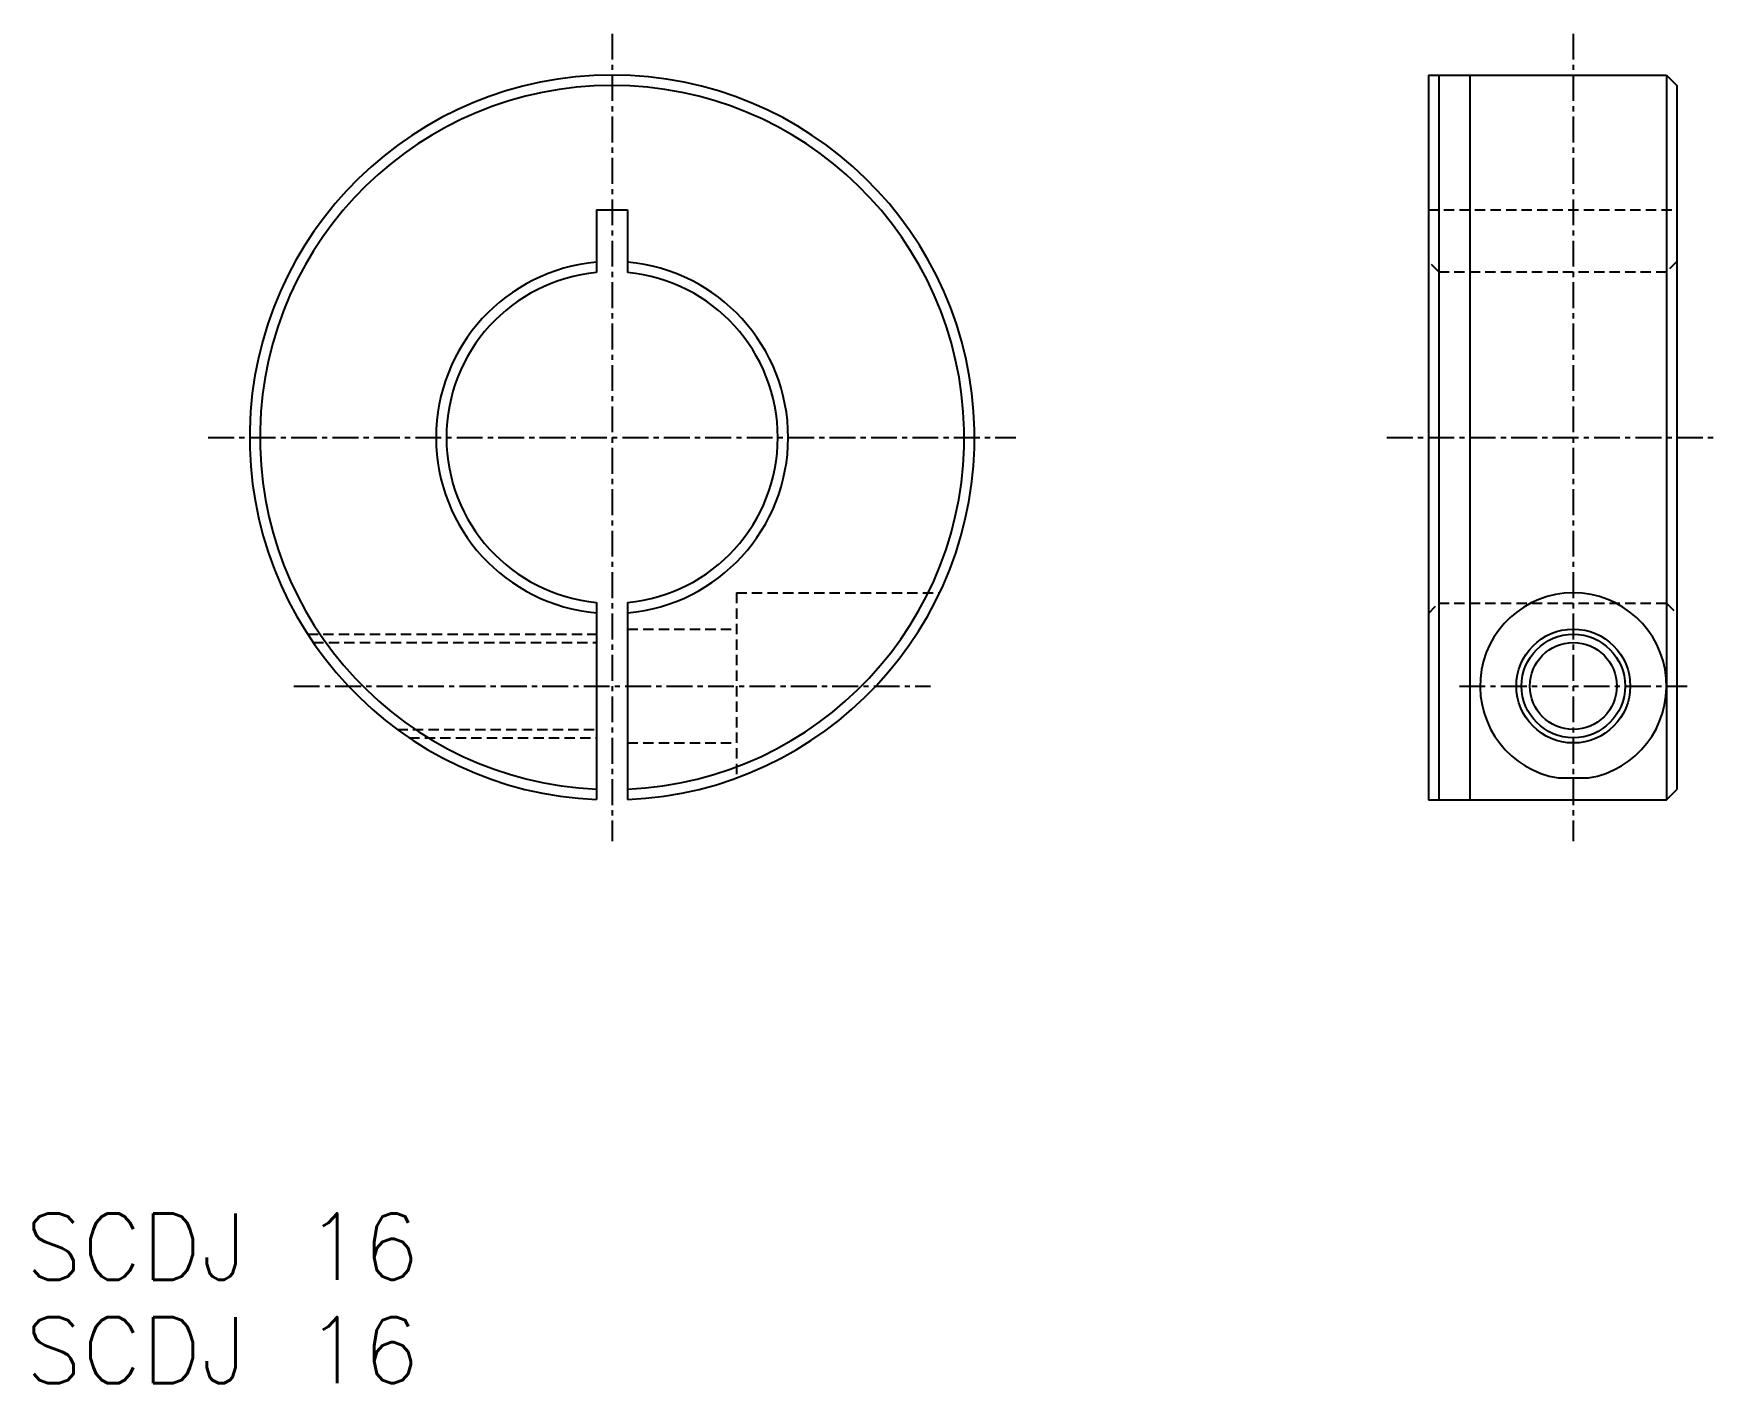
# Model space of a CAD drawing. Extents: x 661 to 742.4, y 5.2 to 70.4.
import ezdxf

# ---------------------------------------------------------------- set-up
doc = ezdxf.new("R2010")
doc.units = 0
doc.linetypes.add('CENTER', pattern=[2, 1.25, -0.25, 0.25, -0.25])
doc.linetypes.add('DASHED', pattern=[0.75, 0.5, -0.25])
doc.layers.get('0').update_dxf_attribs({"linetype": 'CONTINUOUS'})
doc.layers.add('CENTER', color=1, linetype='CENTER')
doc.styles.get("Standard").update_dxf_attribs({"font": 'txt.shx', "bigfont": 'bigfont.shx'})

msp = doc.modelspace()

# ---------------------------------------------------------------- linework, layer by layer
at = {"color": 7, "linetype": 'CONTINUOUS'}
for p, q in [((728.381, 68.417), (728.381, 33.417)), ((728.381, 68.417), (739.881, 68.417)), ((728.881, 68.417), (728.881, 33.417)), ((730.381, 68.417), (730.381, 33.417)), ((739.881, 68.417), (739.881, 33.417)), ((739.881, 68.417), (740.381, 67.917)), ((740.381, 67.917), (740.381, 33.917)), ((688.223, 61.917), (688.223, 58.882)), ((688.223, 61.917), (689.723, 61.917)), ((689.723, 61.917), (689.723, 58.882)), ((688.223, 42.952), (688.223, 33.433)), ((689.723, 42.952), (689.723, 33.433)), ((734.644, 34.478), (736.117, 34.478)), ((728.381, 33.417), (739.881, 33.417)), ((739.881, 33.417), (740.381, 33.917))]:
    msp.add_line(p, q, dxfattribs=at)
at = {"color": 3, "linetype": 'DASHED'}
for p, q in [((728.381, 61.917), (740.381, 61.917)), ((728.881, 58.917), (728.381, 59.417)), ((740.381, 59.417), (739.881, 58.917)), ((728.881, 58.917), (739.881, 58.917)), ((694.973, 43.417), (694.973, 34.478)), ((694.973, 43.417), (704.785, 43.417)), ((728.381, 42.417), (728.881, 42.917)), ((728.881, 42.917), (739.881, 42.917)), ((739.881, 42.917), (740.381, 42.417)), ((689.723, 41.667), (694.973, 41.667)), ((674.276, 41.417), (688.223, 41.417)), ((674.543, 41.017), (688.223, 41.017)), ((678.608, 36.817), (688.223, 36.817)), ((679.175, 36.417), (688.223, 36.417)), ((689.723, 36.167), (694.973, 36.167))]:
    msp.add_line(p, q, dxfattribs=at)
msp.add_line((739.881, 59.667), (739.881, 59.667))
at = {"color": 7, "linetype": 'CONTINUOUS'}
for radius in [2.75, 2.1]:
    msp.add_circle((735.381, 38.917), radius, dxfattribs=at)
at = {"color": 3, "linetype": 'CONTINUOUS'}
msp.add_circle((735.381, 38.917), 2.5, dxfattribs=at)
at = {"color": 7, "linetype": 'CONTINUOUS'}
for centre, radius, start, end in [((688.973, 50.917), 17.5, 272.45628, 267.5437), ((688.973, 50.917), 17, 272.52857, 267.47144), ((688.973, 50.917), 8.5, 95.06209, 264.9379), ((688.973, 50.917), 8.5, 275.06209, 84.93791), ((688.973, 50.917), 8, 95.37938, 264.62063), ((688.973, 50.917), 8, 275.37938, 84.62062), ((735.381, 38.917), 4.5, 279.42278, 260.57722)]:
    msp.add_arc(centre, radius, start, end, dxfattribs=at)
at = {"layer": 'CENTER', "color": 1, "linetype": 'CENTER'}
for p, q in [((688.973, 70.417), (688.973, 31.417)), ((735.381, 70.417), (735.381, 31.417)), ((669.473, 50.917), (708.473, 50.917)), ((726.381, 50.917), (742.381, 50.917)), ((673.603, 38.917), (704.344, 38.917)), ((729.881, 38.917), (740.881, 38.917))]:
    msp.add_line(p, q, dxfattribs=at)

# ---------------------------------------------------------------- texts
at = {"color": 7}
for p in [(660.636, 10.246), (660.636, 5.245)]:
    msp.add_text('SCDJ 16', height=3.2, dxfattribs=at).set_placement(p)

doc.saveas('drawing.dxf')
